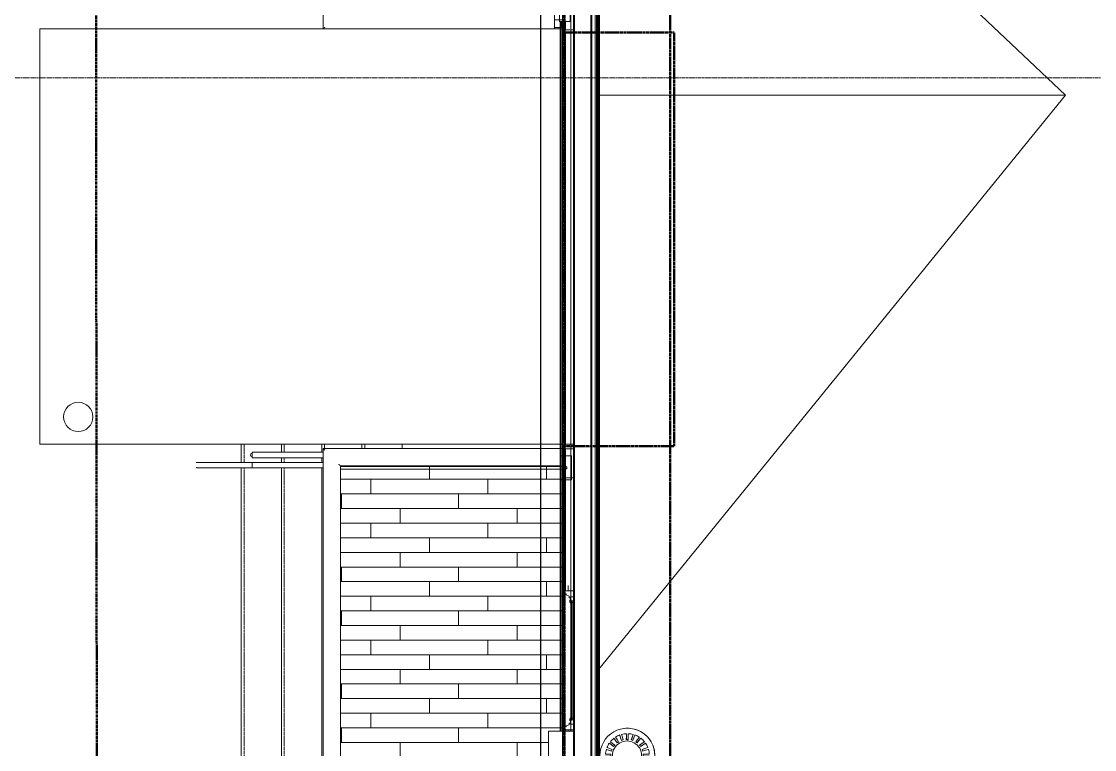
# Model space of a CAD drawing. Header units: inches. Extents: x -4218 to -1830, y 9757 to 12359.
# Drawn here: x -4009.3 to -3715.7, y 11351.4 to 11550.6 of the extents above; entities that cross this region are included whole.
import ezdxf

# ---------------------------------------------------------------- set-up
doc = ezdxf.new("R2010")
doc.units = ezdxf.units.IN
doc.header["$MEASUREMENT"] = 0
for name, pattern in [('Dash 1_16_', [0.125, 0.0625, -0.0625]), ('Double Dash 3_8_', [1, 0.375, -0.125, 0.125, -0.125, 0.125, -0.125]), ('Grid Line 1_2_', [0.875, 0.5, -0.125, 0.125, -0.125]), ('Overhead 1_16_', [0.101562, 0.0625, -0.039062])]:
    doc.linetypes.add(name, pattern=pattern)
for name, color, linetype, lineweight in [('0-1', 7, 'Continuous', 5), ('A-CLNG-1', 13, 'Continuous', 9), ('A-FLOR-1', 192, 'Continuous', 9), ('A-FLOR-HRAL', 11, 'Continuous', 9), ('A-FLOR-PATT-1', 9, 'Continuous', 9), ('A-GENM', 5, 'Continuous', 9), ('A-GLAZ-1', 151, 'Continuous', 9), ('A-GLAZ-2', 151, 'Continuous', 20), ('A-ROOF', 132, 'Continuous', 13), ('A-ROOF-1', 253, 'Dash 1_16_', 9), ('A-ROOF-5', 132, 'Continuous', 9), ('A-WALL-1', 113, 'Continuous', 9), ('C-PROP-LINE', 91, 'Double Dash 3_8_', 50), ('C-PROP-LINE-1', 91, 'Dash 1_16_', 50), ('C-TOPO', 7, 'Continuous', 9), ('C-TOPO-1', 10, 'Continuous', 9), ('C-TOPO-2', 254, 'Continuous', 9), ('C-TOPO-3', 253, 'Continuous', 9), ('E-LITE-EQPM', 33, 'Continuous', 9), ('M-EQPM', 50, 'Continuous', 9), ('S-GRID-1', 1, 'Grid Line 1_2_', 9), ('S-STRS', 31, 'Continuous', 9), ('S-STRS-1', 31, 'Overhead 1_16_', 9)]:
    doc.layers.add(name, color=color, linetype=linetype, lineweight=lineweight)

# ---------------------------------------------------------------- blocks, each defined once
blk = doc.blocks.new('CTR  - Topography_rvt-1-BACKGROUND - ROOF PLAN')
at = {"layer": 'C-TOPO'}
for p, q in [((-3926.72, 11548.59), (-4004.23, 11548.59)), ((-4004.23, 11548.59), (-4004.23, 11543.19)), ((-4004.23, 11543.19), (-4004.23, 11548.59)), ((-4004.23, 11548.59), (-3926.72, 11548.59)), ((-4004.23, 11543.19), (-4004.23, 11539.97)), ((-4004.23, 11539.97), (-4004.23, 11543.19)), ((-4004.23, 11539.97), (-4004.23, 11435.19)), ((-4004.23, 11435.19), (-4004.23, 11539.97)), ((-4004.23, 11435.19), (-4004.23, 11434.99)), ((-4004.23, 11434.99), (-4004.23, 11435.19)), ((-4004.23, 11434.99), (-3949.12, 11434.99)), ((-3949.12, 11434.99), (-4004.23, 11434.99))]:
    blk.add_line(p, q, dxfattribs=at)
at = {"layer": 'C-TOPO-1'}
for p, q in [((-3860.84, 11548.59), (-3861.05, 11548.59)), ((-3861.05, 11548.59), (-3860.84, 11548.59)), ((-3860.51, 11548.59), (-3860.55, 11548.59)), ((-3860.55, 11548.59), (-3860.51, 11548.59))]:
    blk.add_line(p, q, dxfattribs=at)
at = {"layer": 'C-TOPO-2'}
for p, q in [((-3861.63, 11548.59), (-3861.77, 11548.59)), ((-3861.77, 11548.59), (-3861.63, 11548.59)), ((-3861.25, 11548.59), (-3861.59, 11548.59)), ((-3861.59, 11548.59), (-3861.25, 11548.59)), ((-3861.05, 11548.59), (-3861.25, 11548.59)), ((-3861.25, 11548.59), (-3861.05, 11548.59))]:
    blk.add_line(p, q, dxfattribs=at)
at = {"layer": 'C-TOPO-3'}
for p, q in [((-3861.92, 11548.59), (-3863.47, 11548.59)), ((-3863.47, 11548.59), (-3861.92, 11548.59))]:
    blk.add_line(p, q, dxfattribs=at)
blk = doc.blocks.new('Basic Wall _ EXT - FIBER CEMENT - LARGE - ___-2505168-BACKGROUND - ROOF PLAN')
at = {"layer": 'A-WALL-1'}
for p, q in [((-3859, 11587.94), (-3859, 11547.59)), ((-3858.97, 11587.94), (-3858.97, 11547.59)), ((-3859, 11556.21), (-3859, 11547.59)), ((-3858.97, 11547.59), (-3858.97, 11556.21)), ((-3861.05, 11550.61), (-3861.05, 11547.59)), ((-3861.05, 11550.61), (-3861.05, 11547.59)), ((-3861.02, 11547.59), (-3861.02, 11550.61)), ((-3861.02, 11550.61), (-3861.02, 11547.59)), ((-3860.84, 11547.59), (-3861.05, 11547.59)), ((-3861.05, 11547.59), (-3861.02, 11547.59)), ((-3861.02, 11547.59), (-3860.84, 11547.59)), ((-3860.51, 11547.59), (-3860.55, 11547.59)), ((-3860.55, 11547.59), (-3860.51, 11547.59)), ((-3859.29, 11547.59), (-3860.39, 11547.59)), ((-3860.39, 11547.59), (-3859.29, 11547.59)), ((-3859, 11547.59), (-3859.1, 11547.59)), ((-3859.1, 11547.59), (-3859, 11547.59)), ((-3858.97, 11547.59), (-3859, 11547.59)), ((-3861.02, 11434.39), (-3861.05, 11434.39)), ((-3861.05, 11434.39), (-3860.84, 11434.39)), ((-3861.05, 11434.39), (-3861.05, 11431.73)), ((-3861.05, 11434.39), (-3861.05, 11431.73)), ((-3860.84, 11434.39), (-3861.02, 11434.39)), ((-3861.02, 11434.39), (-3861.02, 11431.73)), ((-3861.02, 11434.39), (-3861.02, 11431.73)), ((-3859.29, 11434.39), (-3860.39, 11434.39)), ((-3860.39, 11434.39), (-3859.29, 11434.39)), ((-3859, 11434.39), (-3859.13, 11434.39)), ((-3859.13, 11434.39), (-3859, 11434.39)), ((-3859, 11434.39), (-3858.97, 11434.39)), ((-3859, 11434.39), (-3859, 11431.72)), ((-3859, 11434.39), (-3859, 11431.72)), ((-3858.97, 11431.72), (-3858.97, 11434.39)), ((-3858.97, 11434.39), (-3858.97, 11431.72)), ((-3861.05, 11431.73), (-3861.05, 11431.64)), ((-3861.05, 11431.73), (-3861.05, 11431.64)), ((-3861.05, 11431.62), (-3861.05, 11428.85)), ((-3861.05, 11431.62), (-3861.05, 11428.85)), ((-3861.02, 11431.73), (-3861.02, 11431.64)), ((-3861.02, 11431.73), (-3861.02, 11431.64)), ((-3861.02, 11431.62), (-3861.02, 11428.85)), ((-3861.02, 11431.62), (-3861.02, 11428.85)), ((-3859, 11431.72), (-3859, 11431.62)), ((-3859, 11431.72), (-3859, 11431.62)), ((-3859, 11431.59), (-3859, 11431.29)), ((-3859, 11431.59), (-3859, 11431.29)), ((-3859, 11431.25), (-3859, 11426.18)), ((-3859, 11431.25), (-3859, 11426.18)), ((-3858.97, 11431.62), (-3858.97, 11431.72)), ((-3858.97, 11431.72), (-3858.97, 11431.62)), ((-3858.97, 11431.29), (-3858.97, 11431.6)), ((-3858.97, 11431.6), (-3858.97, 11431.29)), ((-3858.97, 11426.18), (-3858.97, 11431.26)), ((-3858.97, 11431.26), (-3858.97, 11426.18)), ((-3861.05, 11428.8), (-3861.05, 11428.74)), ((-3861.05, 11428.8), (-3861.05, 11428.74)), ((-3861.05, 11428.74), (-3861.05, 11428.67)), ((-3861.05, 11428.74), (-3861.05, 11428.67)), ((-3861.05, 11428.67), (-3861.05, 11428.58)), ((-3861.05, 11428.67), (-3861.05, 11428.58)), ((-3861.05, 11428.58), (-3861.05, 11428.48)), ((-3861.05, 11428.58), (-3861.05, 11428.48)), ((-3861.05, 11428.48), (-3861.05, 11428.38)), ((-3861.05, 11428.48), (-3861.05, 11428.38)), ((-3861.05, 11428.38), (-3861.05, 11428.29)), ((-3861.05, 11428.38), (-3861.05, 11428.29)), ((-3861.05, 11428.29), (-3861.05, 11428.21)), ((-3861.05, 11428.29), (-3861.05, 11428.21)), ((-3861.05, 11428.21), (-3861.05, 11428.15)), ((-3861.05, 11428.21), (-3861.05, 11428.15)), ((-3861.05, 11428.1), (-3861.05, 11425.34)), ((-3861.05, 11428.1), (-3861.05, 11425.34)), ((-3861.02, 11428.8), (-3861.02, 11428.74)), ((-3861.02, 11428.8), (-3861.02, 11428.74)), ((-3861.02, 11428.74), (-3861.02, 11428.68)), ((-3861.02, 11428.74), (-3861.02, 11428.68)), ((-3861.02, 11428.67), (-3861.02, 11428.58)), ((-3861.02, 11428.67), (-3861.02, 11428.58)), ((-3861.02, 11428.58), (-3861.02, 11428.48)), ((-3861.02, 11428.58), (-3861.02, 11428.48)), ((-3861.02, 11428.48), (-3861.02, 11428.38)), ((-3861.02, 11428.48), (-3861.02, 11428.38)), ((-3861.02, 11428.38), (-3861.02, 11428.29)), ((-3861.02, 11428.38), (-3861.02, 11428.29)), ((-3861.02, 11428.29), (-3861.02, 11428.21)), ((-3861.02, 11428.29), (-3861.02, 11428.21)), ((-3861.02, 11428.21), (-3861.02, 11428.15)), ((-3861.02, 11428.21), (-3861.02, 11428.15)), ((-3861.02, 11428.1), (-3861.02, 11425.34)), ((-3861.02, 11428.1), (-3861.02, 11425.34)), ((-3861.05, 11425.31), (-3861.05, 11425.23)), ((-3861.05, 11425.31), (-3861.05, 11425.23)), ((-3861.05, 11425.23), (-3861.05, 11394.8)), ((-3861.05, 11425.23), (-3861.05, 11394.8)), ((-3861.02, 11425.31), (-3861.02, 11425.23)), ((-3861.02, 11425.31), (-3861.02, 11425.23)), ((-3861.02, 11425.23), (-3861.02, 11394.8)), ((-3861.02, 11425.23), (-3861.02, 11394.8)), ((-3859, 11426.14), (-3859, 11425.36)), ((-3859, 11426.14), (-3859, 11425.76)), ((-3859, 11425.76), (-3859, 11425.36)), ((-3859, 11425.34), (-3859, 11425.24)), ((-3859, 11425.34), (-3859, 11425.24)), ((-3859, 11425.24), (-3859, 11394.8)), ((-3859, 11425.24), (-3859, 11394.8)), ((-3858.97, 11425.76), (-3858.97, 11426.15)), ((-3858.97, 11426.15), (-3858.97, 11425.36)), ((-3858.97, 11425.36), (-3858.97, 11425.76)), ((-3858.97, 11425.24), (-3858.97, 11425.34)), ((-3858.97, 11425.34), (-3858.97, 11425.24)), ((-3858.97, 11394.8), (-3858.97, 11425.24)), ((-3858.97, 11425.24), (-3858.97, 11394.8)), ((-3861.05, 11356.78), (-3861.05, 11356.4)), ((-3861.05, 11356.78), (-3861.05, 11356.4)), ((-3861.02, 11356.78), (-3861.02, 11356.4)), ((-3861.02, 11356.78), (-3861.02, 11356.4)), ((-3859, 11356.78), (-3859, 11356.4)), ((-3859, 11356.78), (-3859, 11356.4)), ((-3858.97, 11356.4), (-3858.97, 11356.78)), ((-3858.97, 11356.78), (-3858.97, 11356.4))]:
    blk.add_line(p, q, dxfattribs=at)
blk = doc.blocks.new('Basic Wall _ EXT - FIBER CEMENT - LARGE - ___-2162461-BACKGROUND - ROOF PLAN')
at = {"layer": 'A-WALL-1'}
for p, q in [((-3859, 11663.98), (-3859, 11356.4)), ((-3859, 11663.98), (-3859, 11356.4)), ((-3858.97, 11356.4), (-3858.97, 11663.98)), ((-3858.97, 11663.98), (-3858.97, 11356.4)), ((-3861.93, 11356.4), (-3861.93, 11550.62)), ((-3861.63, 11550.61), (-3861.63, 11356.4)), ((-3861.63, 11550.61), (-3861.63, 11356.4)), ((-3861.62, 11550.61), (-3861.62, 11356.4)), ((-3861.6, 11550.61), (-3861.6, 11356.4)), ((-3861.6, 11550.61), (-3861.6, 11356.4)), ((-3861.59, 11550.61), (-3861.59, 11356.4))]:
    blk.add_line(p, q, dxfattribs=at)
blk = doc.blocks.new('Basic Wall _ EXT - FIBER CEMENT - SMALL - ___-2145935-BACKGROUND - ROOF PLAN')
at = {"layer": 'A-WALL-1'}
for p, q in [((-3867.29, 12125.15), (-3867.29, 9973.63)), ((-3867.29, 12125.15), (-3867.29, 9973.63)), ((-3867.21, 9973.7), (-3867.21, 12125.07)), ((-3867.21, 12125.07), (-3867.21, 9973.7)), ((-3861.25, 12119.12), (-3861.25, 9979.66)), ((-3861.19, 12119.05), (-3861.19, 9979.73)), ((-3860.73, 12118.59), (-3860.73, 9980.19)), ((-3860.73, 12118.59), (-3860.73, 9980.19)), ((-3860.73, 12118.59), (-3860.73, 9980.19)), ((-3858.3, 12116.17), (-3858.3, 9982.61)), ((-3858.3, 12116.17), (-3858.3, 9982.61)), ((-3853.48, 12111.34), (-3853.48, 9987.44)), ((-3853.48, 12111.34), (-3853.48, 9987.44)), ((-3853.4, 12111.26), (-3853.4, 9987.51)), ((-3853.4, 12111.26), (-3853.4, 9987.51)), ((-3853.2, 9987.72), (-3853.2, 12111.06)), ((-3853.2, 12111.06), (-3853.2, 9987.72)), ((-3852.33, 9988.59), (-3852.33, 12110.19)), ((-3852.33, 12110.19), (-3852.33, 9988.59)), ((-3851.97, 12109.84), (-3851.97, 9988.94)), ((-3851.93, 12109.79), (-3851.93, 9988.99)), ((-3851.92, 12109.78), (-3851.92, 9989)), ((-3851.85, 12109.72), (-3851.85, 9989.06)), ((-3851.85, 12109.72), (-3851.85, 9989.06)), ((-3851.85, 9989.07), (-3851.85, 12109.71)), ((-3851.85, 12109.71), (-3851.85, 9989.07)), ((-3851.82, 12109.68), (-3851.82, 9989.09)), ((-3851.78, 12109.65), (-3851.78, 9989.13)), ((-3851.71, 9989.21), (-3851.71, 12109.57)), ((-3851.42, 12109.28), (-3851.42, 9989.49)), ((-3851.35, 12109.22), (-3851.35, 9989.56)), ((-3851.22, 12109.09), (-3851.22, 9989.69)), ((-3851.11, 12108.98), (-3851.11, 9989.8))]:
    blk.add_line(p, q, dxfattribs=at)
blk = doc.blocks.new('Window-Double_Hung-Andersen-400_Series-Tilt_Wash - DOUBLE HUNG - COTTAGE - 3RD FLOOR-V9-BACKGROUND - ROOF PLAN')
at = {"layer": 'A-GLAZ-1'}
for p, q in [((-16.29, 2.5), (-15.7, 2.5)), ((-16.29, 2.12), (-15.7, 2.12)), ((-15.82, 2.5), (-15.82, 2.12)), ((-15.7, 2.62), (15.7, 2.62)), ((-15.7, 2.5), (15.7, 2.5)), ((-15.7, 2.12), (15.7, 2.12)), ((-15.7, 2), (15.7, 2)), ((16.29, 2.5), (15.7, 2.5)), ((16.29, 2.12), (15.7, 2.12)), ((15.82, 2.5), (15.82, 2.12))]:
    blk.add_line(p, q, dxfattribs=at)
at = {"layer": 'A-GLAZ-2'}
for p, q in [((-19.01, 3.44), (-19.39, 3.44)), ((19.01, 4.81), (-19.01, 4.81)), ((-19.01, 4.81), (-19.01, 4.56)), ((-19.01, 4.11), (-19.01, 3)), ((-18.2, 4.81), (-18.2, 4.56)), ((-18.2, 4.11), (-18.2, 4)), ((-18.2, 4), (-17.92, 4)), ((-17.92, 4), (-17.61, 3.19)), ((-17.61, 3.19), (-17.14, 3.19)), ((-17.14, 3.19), (-17.14, 3)), ((-15.86, 2.97), (-16.57, 2.97)), ((15.86, 2.97), (16.57, 2.97)), ((17.14, 3.19), (17.14, 3)), ((17.61, 3.19), (17.14, 3.19)), ((17.92, 4), (17.61, 3.19)), ((18.2, 4), (17.92, 4)), ((18.2, 4.81), (18.2, 4.56)), ((18.2, 4.11), (18.2, 4)), ((19.01, 4.56), (19.01, 4.81)), ((19.01, 3), (19.01, 4.11)), ((19.01, 3.44), (20.51, 3.44)), ((-19.01, 2.84), (-19.01, 2.72)), ((-19.01, 2.69), (-19.01, 2.01)), ((-19.01, 2.01), (-19.01, 1.69)), ((-17.42, 2.75), (-16.57, 2.75)), ((-17.42, 2.69), (-17.42, 2.01)), ((-17.42, 2.01), (-17.42, 1.69)), ((-17.14, 2.84), (-17.14, 2.75)), ((-16.57, 2.72), (-16.57, 2.84)), ((-16.57, 2.62), (-16.57, 2.69)), ((-15.7, 2.62), (-16.57, 2.62)), ((-16.29, 2.62), (-16.29, 2.01)), ((-15.7, 2), (-16.29, 2)), ((-15.8, 2.84), (-15.74, 2.72)), ((-15.77, 1.72), (-15.7, 2)), ((-15.73, 2.69), (-15.7, 2.62)), ((15.73, 2.69), (15.7, 2.62)), ((15.7, 2.62), (16.57, 2.62)), ((15.7, 2), (16.29, 2)), ((15.78, 1.69), (15.7, 2)), ((15.8, 2.84), (15.74, 2.72)), ((16.29, 2.62), (16.29, 2.01)), ((16.57, 2.72), (16.57, 2.84)), ((17.42, 2.75), (16.57, 2.75)), ((16.57, 2.62), (16.57, 2.69)), ((17.14, 2.84), (17.14, 2.75)), ((17.42, 2.69), (17.42, 2.01)), ((17.42, 2.01), (17.42, 1.69)), ((19.01, 2.72), (19.01, 2.84)), ((19.01, 2.01), (19.01, 2.69)), ((19.01, 1.69), (19.01, 2.01))]:
    blk.add_line(p, q, dxfattribs=at)
blk = doc.blocks.new('Pathway_Cooper_McGraw-Edison _BSC-BRC_Round - Pathway_Cooper_McGraw-Edison _BSC-BRC_Round-2028611-BACKGROUND - ROOF PLAN')
at = {"layer": 'E-LITE-EQPM'}
for start, end in [(360, 180), (180, 360)]:
    blk.add_arc((0, 0), 4, start, end, dxfattribs=at)
blk = doc.blocks.new('Family1 - SCUPPER-V149-BACKGROUND - ROOF PLAN')
at = {"layer": 'A-GENM'}
for p, q in [((-5, 8.81), (5, 8.81)), ((-5, 4.97), (-5, 8.81)), ((5, 8.81), (5, 4.97)), ((-5, 4.56), (-5, 4.97)), ((-5, 3), (-5, 4.11)), ((5, 4.97), (5, 4.56)), ((5, 4.11), (5, 3)), ((-5, 2.01), (-5, 2.84)), ((-5, 1.69), (-5, 2.01)), ((5, 2.84), (5, 2.01)), ((5, 2.01), (5, 1.69))]:
    blk.add_line(p, q, dxfattribs=at)
blk = doc.blocks.new('Railing - Railing-2550578-BACKGROUND - ROOF PLAN')
at = {"layer": 'A-FLOR-HRAL'}
for p, q in [((-3926.72, 11433.75), (-3926.72, 11203.13)), ((-3867.29, 11433.75), (-3926.72, 11433.75)), ((-3867.21, 11433.75), (-3867.29, 11433.75)), ((-3861.92, 11433.75), (-3867.21, 11433.75)), ((-3861.63, 11433.75), (-3861.77, 11433.75)), ((-3861.25, 11433.75), (-3861.59, 11433.75)), ((-3861.11, 11433.75), (-3861.25, 11433.75)), ((-3861.11, 11433.75), (-3861.11, 11433.74)), ((-3861.11, 11433.74), (-3861.11, 11433.61)), ((-3861.11, 11433.61), (-3861.11, 11433.52)), ((-3861.11, 11433.52), (-3861.11, 11433.4)), ((-3861.11, 11433.4), (-3861.11, 11433.28)), ((-3861.11, 11433.28), (-3861.11, 11431.73)), ((-3861.11, 11431.73), (-3861.11, 11431.64)), ((-3861.11, 11431.62), (-3861.11, 11429.5)), ((-3922, 11207.85), (-3922, 11429.03)), ((-3922, 11429.03), (-3867.29, 11429.03)), ((-3867.29, 11429.03), (-3867.21, 11429.03)), ((-3867.21, 11429.03), (-3861.92, 11429.03)), ((-3861.77, 11429.03), (-3861.72, 11429.03)), ((-3861.72, 11429.03), (-3861.63, 11429.03)), ((-3861.59, 11429.03), (-3861.25, 11429.03)), ((-3861.25, 11429.03), (-3861.11, 11429.03)), ((-3861.11, 11429.48), (-3861.11, 11429.38)), ((-3861.11, 11429.38), (-3861.11, 11429.26)), ((-3861.11, 11429.26), (-3861.11, 11429.17)), ((-3861.11, 11429.17), (-3861.11, 11429.09)), ((-3861.11, 11429.09), (-3861.11, 11429.04)), ((-3861.11, 11429.04), (-3861.11, 11429.03))]:
    blk.add_line(p, q, dxfattribs=at)
for points, knots in [([(-3926.25, 11433.28), (-3926.29, 11433.32), (-3926.35, 11433.38), (-3926.43, 11433.46), (-3926.48, 11433.51), (-3926.51, 11433.54), (-3926.55, 11433.58), (-3926.58, 11433.61), (-3926.61, 11433.63), (-3926.63, 11433.66), (-3926.66, 11433.69), (-3926.69, 11433.72), (-3926.72, 11433.74), (-3926.72, 11433.75), (-3926.72, 11433.75)], [0, 0, 0, 0, 0.166667, 0.25, 0.333333, 0.375, 0.416667, 0.5, 0.541667, 0.583333, 0.666667, 0.75, 0.833333, 1, 1, 1, 1]), ([(-3922, 11429.03), (-3922, 11429.03), (-3922.01, 11429.04), (-3922.03, 11429.06), (-3922.06, 11429.09), (-3922.09, 11429.12), (-3922.12, 11429.14), (-3922.14, 11429.17), (-3922.18, 11429.21), (-3922.23, 11429.25), (-3922.26, 11429.29), (-3922.3, 11429.33), (-3922.37, 11429.4), (-3922.43, 11429.46), (-3922.47, 11429.5)], [0, 0, 0, 0, 0.166667, 0.25, 0.333333, 0.416667, 0.458333, 0.5, 0.583333, 0.666667, 0.708333, 0.75, 0.833333, 1, 1, 1, 1])]:
    blk.add_open_spline(points, degree=3, knots=knots, dxfattribs=at)
blk = doc.blocks.new('Walls 4 - Walls 1-2559901-BACKGROUND - ROOF PLAN')
at = {"layer": 'A-WALL-1'}
for p, q in [((-3861.72, 11431.73), (-3861.63, 11431.73)), ((-3861.72, 11430.1), (-3861.72, 11431.73)), ((-3861.72, 11431.73), (-3861.72, 11428.86)), ((-3861.72, 11425.23), (-3861.72, 11430.1)), ((-3861.59, 11431.73), (-3861.25, 11431.73)), ((-3861.25, 11431.73), (-3860.84, 11431.73)), ((-3860.39, 11431.73), (-3859.29, 11431.73)), ((-3859.13, 11431.73), (-3859, 11431.73)), ((-3858.97, 11431.73), (-3858.78, 11431.73)), ((-3858.78, 11431.62), (-3858.78, 11431.73)), ((-3858.78, 11431.73), (-3858.78, 11430.78)), ((-3858.78, 11430.1), (-3858.78, 11431.62)), ((-3858.78, 11430.78), (-3858.78, 11430.1)), ((-3858.78, 11429.32), (-3858.78, 11430.1)), ((-3858.78, 11430.1), (-3858.78, 11427.64)), ((-3922, 11428.85), (-3867.29, 11428.85)), ((-3867.29, 11428.1), (-3922, 11428.1)), ((-3867.29, 11428.85), (-3867.21, 11428.85)), ((-3867.21, 11428.1), (-3867.29, 11428.1)), ((-3867.21, 11428.85), (-3861.92, 11428.85)), ((-3861.92, 11428.1), (-3867.21, 11428.1)), ((-3861.77, 11428.85), (-3861.72, 11428.85)), ((-3861.72, 11428.1), (-3861.77, 11428.1)), ((-3861.72, 11428.85), (-3861.63, 11428.85)), ((-3861.72, 11428.81), (-3861.72, 11428.75)), ((-3861.72, 11428.75), (-3861.72, 11428.67)), ((-3861.72, 11428.67), (-3861.72, 11428.58)), ((-3861.72, 11428.58), (-3861.72, 11428.48)), ((-3861.72, 11428.48), (-3861.72, 11428.38)), ((-3861.72, 11428.38), (-3861.72, 11428.29)), ((-3861.72, 11428.29), (-3861.72, 11428.21)), ((-3861.72, 11428.21), (-3861.72, 11428.15)), ((-3861.63, 11428.1), (-3861.72, 11428.1)), ((-3861.72, 11428.1), (-3861.72, 11425.23)), ((-3861.59, 11428.85), (-3861.25, 11428.85)), ((-3861.25, 11428.1), (-3861.59, 11428.1)), ((-3861.25, 11428.85), (-3860.84, 11428.85)), ((-3860.84, 11428.1), (-3861.25, 11428.1)), ((-3858.78, 11427.64), (-3858.78, 11429.32)), ((-3858.78, 11426.85), (-3858.78, 11427.64)), ((-3858.78, 11427.64), (-3858.78, 11426.85)), ((-3858.78, 11425.34), (-3858.78, 11426.85)), ((-3858.78, 11426.85), (-3858.78, 11425.66)), ((-3861.63, 11425.23), (-3861.72, 11425.23)), ((-3861.25, 11425.23), (-3861.59, 11425.23)), ((-3860.84, 11425.23), (-3861.25, 11425.23)), ((-3859.29, 11425.23), (-3860.39, 11425.23)), ((-3859, 11425.23), (-3859.13, 11425.23)), ((-3858.78, 11425.23), (-3858.97, 11425.23)), ((-3858.78, 11425.66), (-3858.78, 11425.34)), ((-3858.78, 11425.23), (-3858.78, 11425.34)), ((-3858.78, 11425.34), (-3858.78, 11425.23))]:
    blk.add_line(p, q, dxfattribs=at)
for start_param, end_param in [(1.308997, 1.445432), (1.696161, 1.832596), (1.942485, 2.069883), (0.865565, 1.047198), (2.094395, 2.275962), (6.021386, 6.25092), (3.173858, 3.403392), (5.497787, 6.021386), (3.403392, 4.18879), (4.712389, 5.497787), (4.18879, 4.45059), (4.45059, 4.712389)]:
    blk.add_ellipse((-3860.4, 11428.48), major_axis=(0, 0.375), ratio=0.86769, start_param=start_param, end_param=end_param, dxfattribs=at)
blk = doc.blocks.new('Railing - Baluster_01-V161-BACKGROUND - ROOF PLAN')
at = {"layer": 'A-FLOR-HRAL'}
for p, q in [((-0.59, 1.18), (0.59, 1.18)), ((-0.59, 0.59), (-0.59, 1.18)), ((0.59, 1.18), (0.59, 0.59))]:
    blk.add_line(p, q, dxfattribs=at)
blk = doc.blocks.new('Railing - Railing-2700312-BACKGROUND - ROOF PLAN')
at = {"layer": 'A-FLOR-HRAL'}
for p, q in [((-3867.29, 11662.64), (-3926.72, 11662.64)), ((-3926.72, 11662.64), (-3926.72, 11548.59)), ((-3867.21, 11662.64), (-3867.29, 11662.64)), ((-3863.47, 11662.64), (-3867.21, 11662.64)), ((-3863.47, 11662.64), (-3863.47, 11662.17)), ((-3863.47, 11662.17), (-3863.47, 11658.39)), ((-3922, 11657.91), (-3867.29, 11657.91)), ((-3922, 11553.31), (-3922, 11657.91)), ((-3867.29, 11657.91), (-3867.21, 11657.91)), ((-3867.21, 11657.91), (-3863.47, 11657.91)), ((-3863.47, 11658.39), (-3863.47, 11657.91)), ((-3867.29, 11553.31), (-3922, 11553.31)), ((-3867.21, 11553.31), (-3867.29, 11553.31)), ((-3863.47, 11553.31), (-3867.21, 11553.31)), ((-3863.47, 11553.31), (-3863.47, 11552.84)), ((-3863.47, 11552.84), (-3863.47, 11549.06)), ((-3926.72, 11548.59), (-3867.29, 11548.59)), ((-3867.29, 11548.59), (-3867.21, 11548.59)), ((-3867.21, 11548.59), (-3863.47, 11548.59)), ((-3863.47, 11549.06), (-3863.47, 11548.59))]:
    blk.add_line(p, q, dxfattribs=at)
for points, knots in [([(-3926.72, 11662.64), (-3926.72, 11662.64), (-3926.72, 11662.63), (-3926.69, 11662.6), (-3926.66, 11662.58), (-3926.63, 11662.55), (-3926.61, 11662.52), (-3926.58, 11662.49), (-3926.54, 11662.45), (-3926.5, 11662.41), (-3926.46, 11662.38), (-3926.42, 11662.34), (-3926.35, 11662.27), (-3926.29, 11662.21), (-3926.25, 11662.17)], [0, 0, 0, 0, 0.166667, 0.25, 0.333333, 0.416667, 0.458333, 0.5, 0.583333, 0.666667, 0.708333, 0.75, 0.833333, 1, 1, 1, 1]), ([(-3922.47, 11658.39), (-3922.43, 11658.35), (-3922.37, 11658.28), (-3922.29, 11658.21), (-3922.24, 11658.16), (-3922.21, 11658.12), (-3922.18, 11658.09), (-3922.14, 11658.06), (-3922.12, 11658.03), (-3922.09, 11658.01), (-3922.06, 11657.98), (-3922.03, 11657.95), (-3922.01, 11657.92), (-3922, 11657.91), (-3922, 11657.91)], [0, 0, 0, 0, 0.166667, 0.25, 0.333333, 0.375, 0.416667, 0.5, 0.541667, 0.583333, 0.666667, 0.75, 0.833333, 1, 1, 1, 1]), ([(-3922.47, 11552.84), (-3922.43, 11552.88), (-3922.37, 11552.94), (-3922.29, 11553.02), (-3922.24, 11553.07), (-3922.21, 11553.1), (-3922.18, 11553.14), (-3922.14, 11553.17), (-3922.12, 11553.2), (-3922.09, 11553.22), (-3922.06, 11553.25), (-3922.03, 11553.28), (-3922.01, 11553.31), (-3922, 11553.31), (-3922, 11553.31)], [0, 0, 0, 0, 0.166667, 0.25, 0.333333, 0.375, 0.416667, 0.5, 0.541667, 0.583333, 0.666667, 0.75, 0.833333, 1, 1, 1, 1]), ([(-3926.72, 11548.59), (-3926.72, 11548.59), (-3926.72, 11548.6), (-3926.69, 11548.62), (-3926.66, 11548.65), (-3926.63, 11548.68), (-3926.61, 11548.71), (-3926.58, 11548.73), (-3926.54, 11548.77), (-3926.5, 11548.82), (-3926.46, 11548.85), (-3926.42, 11548.89), (-3926.35, 11548.96), (-3926.29, 11549.02), (-3926.25, 11549.06)], [0, 0, 0, 0, 0.166667, 0.25, 0.333333, 0.416667, 0.458333, 0.5, 0.583333, 0.666667, 0.708333, 0.75, 0.833333, 1, 1, 1, 1])]:
    blk.add_open_spline(points, degree=3, knots=knots, dxfattribs=at)
at = {"rotation": 270.0000000000003}
blk.add_blockref('Railing - Baluster_01-V161-BACKGROUND - ROOF PLAN', (-3864.06, 11660.28), dxfattribs=at)
blk = doc.blocks.new('Walls 68 - Walls 1-2575280-BACKGROUND - ROOF PLAN')
at = {"layer": 'A-WALL-1'}
for p, q in [((-3862.1, 11557.11), (-3861.25, 11557.11)), ((-3862.1, 11557.11), (-3862.1, 11557)), ((-3862.1, 11550.61), (-3862.1, 11557.11)), ((-3862.1, 11557), (-3862.1, 11555.49)), ((-3861.25, 11557.11), (-3860.84, 11557.11)), ((-3860.63, 11557.11), (-3860.59, 11557.11)), ((-3860.55, 11557.11), (-3860.51, 11557.11)), ((-3860.49, 11557.11), (-3860.45, 11557.11)), ((-3860.39, 11557.11), (-3859.29, 11557.11)), ((-3859.17, 11557.11), (-3859.17, 11557)), ((-3859.17, 11553.86), (-3859.17, 11557.11)), ((-3859.17, 11557), (-3859.17, 11556.16)), ((-3859.17, 11556.16), (-3859.17, 11553.86)), ((-3922, 11554.24), (-3867.29, 11554.24)), ((-3867.29, 11553.49), (-3922, 11553.49)), ((-3867.29, 11554.24), (-3867.21, 11554.24)), ((-3867.21, 11553.49), (-3867.29, 11553.49)), ((-3867.21, 11554.24), (-3862.1, 11554.24)), ((-3862.1, 11553.49), (-3867.21, 11553.49)), ((-3862.1, 11555.49), (-3862.1, 11554.24)), ((-3862.1, 11554.24), (-3861.25, 11554.24)), ((-3862.1, 11554.19), (-3862.1, 11554.13)), ((-3862.1, 11554.13), (-3862.1, 11554.05)), ((-3862.1, 11554.05), (-3862.1, 11553.96)), ((-3862.1, 11553.96), (-3862.1, 11553.86)), ((-3862.1, 11553.86), (-3862.1, 11553.76)), ((-3862.1, 11553.76), (-3862.1, 11553.67)), ((-3862.1, 11553.67), (-3862.1, 11553.59)), ((-3862.1, 11553.59), (-3862.1, 11553.53)), ((-3861.25, 11553.49), (-3862.1, 11553.49)), ((-3862.1, 11553.48), (-3862.1, 11552.24)), ((-3861.25, 11554.24), (-3860.84, 11554.24)), ((-3860.84, 11553.49), (-3861.25, 11553.49)), ((-3859.17, 11553.86), (-3859.17, 11552.24)), ((-3859.17, 11550.61), (-3859.17, 11553.86)), ((-3862.1, 11552.24), (-3862.1, 11551.05)), ((-3862.1, 11551.05), (-3862.1, 11550.61)), ((-3861.25, 11550.61), (-3862.1, 11550.61)), ((-3860.84, 11550.61), (-3861.25, 11550.61)), ((-3860.59, 11550.61), (-3860.63, 11550.61)), ((-3860.51, 11550.61), (-3860.55, 11550.61)), ((-3859.29, 11550.61), (-3860.39, 11550.61)), ((-3859.17, 11552.24), (-3859.17, 11550.72)), ((-3859.17, 11550.72), (-3859.17, 11550.61))]:
    blk.add_line(p, q, dxfattribs=at)
for start_param, end_param in [(1.308997, 2.617994), (1.047198, 1.308997), (0.523599, 1.047198), (2.617994, 2.879793), (0.261799, 0.442878), (5.235988, 5.451259), (3.973594, 4.18879), (4.45059, 4.974188)]:
    blk.add_ellipse((-3860.79, 11553.86), major_axis=(0, 0.375), ratio=0.86769, start_param=start_param, end_param=end_param, dxfattribs=at)
blk = doc.blocks.new('Railing - 1_-2838582-BACKGROUND - ROOF PLAN')
at = {"layer": 'A-FLOR-HRAL'}
for p, q in [((2, 11), (2, 0)), ((3.5, 0), (3.5, 11))]:
    blk.add_line(p, q, dxfattribs=at)
at = {"layer": 'A-FLOR-HRAL', "flags": 128}
for points in [[(2, 15), (2, 15.03), (2, 15.06), (2.01, 15.09), (2.01, 15.12), (2.01, 15.15), (2.02, 15.18), (2.03, 15.21), (2.04, 15.24), (2.05, 15.26), (2.06, 15.29), (2.07, 15.32), (2.08, 15.35)], [(2, 15), (2, 15), (2, 14.99), (2, 14.97), (2, 14.95), (2, 14.92), (2, 14.89), (2, 14.84), (2, 14.8), (2, 14.74), (2, 14.68), (2, 14.62), (2, 14.55), (2, 14.47), (2, 14.39), (2, 14.3), (2, 14.21), (2, 14.11), (2, 14.01), (2, 13.9), (2, 13.79), (2, 13.67), (2, 13.55), (2, 13.42), (2, 13.29), (2, 13.16), (2, 13.02), (2, 12.89), (2, 12.74), (2, 12.6), (2, 12.45), (2, 12.3), (2, 12.15), (2, 11.99), (2, 11.84), (2, 11.68), (2, 11.52), (2, 11.36), (2, 11.2), (2, 11.04), (2, 11)], [(2, 14.53), (2, 14.6), (2, 14.67), (2, 14.73), (2, 14.78), (2, 14.83), (2, 14.87), (2, 14.91), (2, 14.94), (2, 14.97), (2, 14.98), (2, 14.99), (2, 15), (2, 15)], [(3.41, 15.35), (3.43, 15.33), (3.44, 15.3), (3.45, 15.27), (3.46, 15.24), (3.47, 15.22), (3.48, 15.19), (3.48, 15.16), (3.49, 15.13), (3.49, 15.1), (3.5, 15.07), (3.5, 15.04), (3.5, 15.01), (3.5, 15)], [(3.5, 11), (3.5, 11.16), (3.5, 11.32), (3.5, 11.48), (3.5, 11.64), (3.5, 11.79), (3.5, 11.95), (3.5, 12.11), (3.5, 12.26), (3.5, 12.41), (3.5, 12.56), (3.5, 12.7), (3.5, 12.85), (3.5, 12.99), (3.5, 13.12), (3.5, 13.26), (3.5, 13.39), (3.5, 13.52), (3.5, 13.64), (3.5, 13.76), (3.5, 13.87), (3.5, 13.98), (3.5, 14.08), (3.5, 14.18), (3.5, 14.28), (3.5, 14.37), (3.5, 14.45), (3.5, 14.53), (3.5, 14.6), (3.5, 14.67), (3.5, 14.73), (3.5, 14.78), (3.5, 14.83), (3.5, 14.87), (3.5, 14.91), (3.5, 14.94), (3.5, 14.97), (3.5, 14.98), (3.5, 14.99), (3.5, 15), (3.5, 15)], [(3.5, 15), (3.5, 15), (3.5, 14.99), (3.5, 14.97), (3.5, 14.95), (3.5, 14.92), (3.5, 14.89), (3.5, 14.84), (3.5, 14.8), (3.5, 14.74), (3.5, 14.68), (3.5, 14.62), (3.5, 14.55), (3.5, 14.47), (3.5, 14.39), (3.5, 14.3), (3.5, 14.21), (3.5, 14.11), (3.5, 14.01), (3.5, 13.9), (3.5, 13.79), (3.5, 13.67), (3.5, 13.55), (3.5, 13.42), (3.5, 13.29), (3.5, 13.16), (3.5, 13.02), (3.5, 12.89), (3.5, 12.74), (3.5, 12.6), (3.5, 12.45), (3.5, 12.3), (3.5, 12.15), (3.5, 11.99), (3.5, 11.84), (3.5, 11.68), (3.5, 11.52), (3.5, 11.36), (3.5, 11.2), (3.5, 11.04)], [(2, 11), (2, 11.16), (2, 11.32), (2, 11.48), (2, 11.64), (2, 11.79), (2, 11.95), (2, 12.11), (2, 12.26), (2, 12.41), (2, 12.56), (2, 12.7), (2, 12.85), (2, 12.94)]]:
    blk.add_lwpolyline(points, dxfattribs=at)
at = {"layer": 'A-FLOR-HRAL'}
blk.add_arc((0, 0), 0.5, 360, 180, dxfattribs=at)
blk = doc.blocks.new('Railing - Railing-2757319-BACKGROUND - ROOF PLAN')
at = {"layer": 'A-FLOR-HRAL'}
for p, q in [((-3946.12, 11432.74), (-3926.72, 11432.74)), ((-3946.12, 11431.24), (-3946.12, 11432.74)), ((-3946.12, 11431.24), (-3926.72, 11431.24)), ((-3946.12, 11429.99), (-3926.72, 11429.99)), ((-3946.12, 11428.49), (-3946.12, 11429.99)), ((-3946.12, 11428.49), (-3926.72, 11428.49))]:
    blk.add_line(p, q, dxfattribs=at)
at = {"extrusion": (0, 0, -1), "zscale": -1, "rotation": 270}
blk.add_blockref('Railing - 1_-2838582-BACKGROUND - ROOF PLAN', (3946.12, 11431.99), dxfattribs=at)
blk = doc.blocks.new('22142613 - Roof Drains - Type A - 15_ Strainer - 8_ Drain-V177-BACKGROUND - ROOF PLAN')
at = {"layer": 'M-EQPM'}
for p, q in [((-3843.49, 11357.25), (-3843.51, 11357.25)), ((-3847.18, 11354.49), (-3846.29, 11353.25)), ((-3845.57, 11355.38), (-3845.09, 11353.91)), ((-3843.76, 11355.74), (-3843.76, 11354.17)), ((-3843.27, 11353.75), (-3843.49, 11353.75)), ((-3841.93, 11355.53), (-3842.42, 11354.01)), ((-3840.24, 11354.78), (-3841.18, 11353.48)), ((-3838.86, 11353.54), (-3840.19, 11352.57)), ((-3849.26, 11351.46), (-3847.84, 11351)), ((-3848.45, 11353.14), (-3847.24, 11352.25)), ((-3837.92, 11351.93), (-3839.5, 11351.42)), ((-3847.89, 11348.69), (-3849.31, 11348.23)), ((-3839.42, 11348.26), (-3837.85, 11347.75)), ((-3847.33, 11347.38), (-3848.55, 11346.5)), ((-3846.39, 11346.32), (-3847.28, 11345.08)), ((-3845.15, 11345.6), (-3845.63, 11344.13)), ((-3843.76, 11345.32), (-3843.76, 11343.75)), ((-3843.49, 11345.75), (-3843.27, 11345.75)), ((-3842.36, 11345.5), (-3841.86, 11343.98)), ((-3841.09, 11346.1), (-3840.13, 11344.78)), ((-3840.08, 11347.06), (-3838.75, 11346.09)), ((-3843.51, 11342.25), (-3843.49, 11342.25))]:
    blk.add_line(p, q, dxfattribs=at)
at = {"layer": 'M-EQPM', "flags": 128}
for points in [[(-3848.15, 11353.54), (-3847.56, 11353.08), (-3846.96, 11352.61)], [(-3846.34, 11353.21), (-3846.76, 11353.85), (-3847.18, 11354.49)], [(-3846.78, 11354.78), (-3846.35, 11354.14), (-3845.93, 11353.5)], [(-3845.16, 11353.88), (-3845.37, 11354.63), (-3845.57, 11355.38)], [(-3845.09, 11355.53), (-3844.89, 11354.78), (-3844.69, 11354.03)], [(-3843.84, 11354.16), (-3843.8, 11354.95), (-3843.76, 11355.74)], [(-3843.26, 11355.74), (-3843.3, 11354.95), (-3843.34, 11354.16)], [(-3842.5, 11354.03), (-3842.21, 11354.78), (-3841.93, 11355.53)], [(-3841.45, 11355.38), (-3841.74, 11354.63), (-3842.02, 11353.88)], [(-3841.25, 11353.5), (-3840.75, 11354.14), (-3840.24, 11354.78)], [(-3839.83, 11354.49), (-3840.34, 11353.85), (-3840.84, 11353.21)], [(-3840.22, 11352.61), (-3839.54, 11353.08), (-3838.86, 11353.54)], [(-3847.84, 11350.97), (-3848.55, 11351.22), (-3849.26, 11351.46)], [(-3849.09, 11351.93), (-3848.39, 11351.69), (-3847.68, 11351.45)], [(-3847.27, 11352.21), (-3847.86, 11352.68), (-3848.45, 11353.14)], [(-3838.56, 11353.14), (-3839.24, 11352.68), (-3839.92, 11352.21)], [(-3839.51, 11351.45), (-3838.71, 11351.69), (-3837.92, 11351.93)], [(-3837.76, 11351.46), (-3838.55, 11351.22), (-3839.34, 11350.97)], [(-3848.02, 11349.6), (-3848.76, 11349.6), (-3849.51, 11349.6)], [(-3849.5, 11350.1), (-3848.75, 11350.1), (-3848, 11350.1)], [(-3849.31, 11348.23), (-3848.61, 11348.47), (-3847.9, 11348.72)], [(-3847.75, 11348.24), (-3848.46, 11348), (-3849.17, 11347.75)], [(-3837.85, 11347.75), (-3838.64, 11348), (-3839.43, 11348.24)], [(-3839.29, 11348.72), (-3838.5, 11348.47), (-3837.7, 11348.23)], [(-3839.18, 11350.1), (-3838.35, 11350.1), (-3837.52, 11350.1)], [(-3837.51, 11349.6), (-3838.34, 11349.6), (-3839.17, 11349.6)], [(-3848.55, 11346.5), (-3847.96, 11346.96), (-3847.36, 11347.43)], [(-3847.08, 11347.01), (-3847.67, 11346.55), (-3848.26, 11346.09)], [(-3847.28, 11345.08), (-3846.86, 11345.72), (-3846.44, 11346.36)], [(-3846.04, 11346.06), (-3846.46, 11345.42), (-3846.88, 11344.78)], [(-3845.63, 11344.13), (-3845.43, 11344.88), (-3845.23, 11345.63)], [(-3844.75, 11345.47), (-3844.95, 11344.73), (-3845.16, 11343.98)], [(-3843.76, 11343.75), (-3843.8, 11344.54), (-3843.84, 11345.33)], [(-3843.34, 11345.33), (-3843.3, 11344.54), (-3843.26, 11343.75)], [(-3841.86, 11343.98), (-3842.15, 11344.73), (-3842.43, 11345.47)], [(-3841.96, 11345.63), (-3841.67, 11344.88), (-3841.39, 11344.13)], [(-3840.13, 11344.78), (-3840.64, 11345.42), (-3841.15, 11346.06)], [(-3840.74, 11346.36), (-3840.24, 11345.72), (-3839.73, 11345.08)], [(-3838.75, 11346.09), (-3839.43, 11346.55), (-3840.11, 11347.01)], [(-3839.83, 11347.43), (-3839.14, 11346.96), (-3838.46, 11346.5)]]:
    blk.add_lwpolyline(points, dxfattribs=at)
at = {"layer": 'M-EQPM'}
for centre, major_axis, start_param, end_param in [((-3843.51, 11349.75), (0, 7.5), 4.712389, 7.853982), ((-3843.49, 11349.75), (0, 7.5), 6.165105, 6.404016), ((-3843.49, 11349.75), (0, 7.5), 4.712389, 6.162355), ((-3843.51, 11349.75), (0, 6), 0.659298, 0.886064), ((-3843.62, 11349.75), (0, 4), 4.712389, 7.853982), ((-3843.51, 11349.75), (0, 6), 0.350212, 0.575936), ((-3843.59, 11349.75), (0, 4.43), 0.557275, 0.670323), ((-3843.59, 11349.75), (0, 4.43), 0.250007, 0.363046), ((-3843.51, 11349.75), (0, 6), 0.041679, 0.266854), ((-3843.59, 11349.75), (0, 4.43), 6.226668, 6.339703), ((-3843.51, 11349.75), (0, 6), 6.016332, 6.241507), ((-3843.59, 11349.75), (0, 4.43), 5.92014, 6.033179), ((-3843.51, 11349.75), (0, 6), 5.70725, 5.932973), ((-3843.59, 11349.75), (0, 4.43), 5.612862, 5.72591), ((-3843.51, 11349.75), (0, 6), 5.397121, 5.623888), ((-3843.51, 11349.75), (0, 6), 1.281005, 1.510903), ((-3843.51, 11349.75), (0, 6), 0.969431, 1.197636), ((-3843.59, 11349.75), (0, 4.43), 1.176609, 1.289676), ((-3843.59, 11349.75), (0, 4.43), 0.865964, 0.979022), ((-3843.59, 11349.75), (0, 4.43), 5.304163, 5.417221), ((-3843.59, 11349.75), (0, 4.43), 4.993509, 5.106576), ((-3843.51, 11349.75), (0, 6), 5.08555, 5.313754), ((-3843.51, 11349.75), (0, 6), 4.772282, 5.00218), ((-3843.51, 11349.75), (0, 7.5), 1.570796, 4.712389), ((-3843.51, 11349.75), (0, 6), 1.594274, 1.825954), ((-3843.51, 11349.75), (0, 6), 1.909324, 2.142701), ((-3843.59, 11349.75), (0, 4.43), 1.489558, 1.570796), ((-3843.59, 11349.75), (0, 4.43), 1.570796, 1.602628), ((-3843.59, 11349.75), (0, 4.43), 1.804928, 1.917995), ((-3843.62, 11349.75), (0, 4), 1.570796, 4.712389), ((-3843.49, 11349.75), (0, 7.5), 3.262423, 4.712389), ((-3843.59, 11349.75), (0, 4.43), 4.365191, 4.478257), ((-3843.59, 11349.75), (0, 4.43), 4.712389, 4.793628), ((-3843.59, 11349.75), (0, 4.43), 4.680558, 4.712389), ((-3843.51, 11349.75), (0, 6), 4.140484, 4.373861), ((-3843.51, 11349.75), (0, 6), 4.457231, 4.688911), ((-3843.51, 11349.75), (0, 6), 2.226068, 2.460891), ((-3843.59, 11349.75), (0, 4.43), 2.122601, 2.235659), ((-3843.51, 11349.75), (0, 6), 2.544253, 2.780128), ((-3843.59, 11349.75), (0, 4.43), 2.442231, 2.555278), ((-3843.59, 11349.75), (0, 4.43), 2.763281, 2.87632), ((-3843.59, 11349.75), (0, 4.43), 3.085075, 3.19811), ((-3843.59, 11349.75), (0, 4.43), 3.406866, 3.519904), ((-3843.51, 11349.75), (0, 6), 3.503058, 3.738932), ((-3843.59, 11349.75), (0, 4.43), 3.727907, 3.840954), ((-3843.59, 11349.75), (0, 4.43), 4.047526, 4.160584), ((-3843.51, 11349.75), (0, 6), 3.822294, 4.057117), ((-3843.51, 11349.75), (0, 6), 2.863487, 3.099914), ((-3843.49, 11349.75), (0, 7.5), 3.020762, 3.259673), ((-3843.51, 11349.75), (0, 6), 3.183271, 3.419699)]:
    blk.add_ellipse(centre, major_axis=major_axis, ratio=0.999788, start_param=start_param, end_param=end_param, dxfattribs=at)
blk = doc.blocks.new('Window-Double_Hung-Andersen-400_Series-Tilt_Wash - DOUBLE HUNG - REVERSE COTTAGE - 2ND FLOOR-V182-BACKGROUND - ROOF PLAN')
at = {"layer": 'A-GLAZ-1'}
for p, q in [((-16.29, 2.5), (-15.7, 2.5)), ((-16.29, 2.12), (-15.7, 2.12)), ((-15.82, 2.5), (-15.82, 2.12)), ((-15.7, 2.62), (9.57, 2.62)), ((-15.7, 2.5), (9.57, 2.5)), ((-15.7, 2.12), (9.57, 2.12)), ((-15.7, 2), (9.57, 2))]:
    blk.add_line(p, q, dxfattribs=at)
at = {"layer": 'A-GLAZ-2'}
for p, q in [((9.57, 4.81), (-18.83, 4.81)), ((-18.2, 4.81), (-18.2, 4.76)), ((-18.2, 4.76), (-18.2, 4.56)), ((-18.2, 4.11), (-18.2, 4)), ((-18.17, 4), (-17.92, 4)), ((-17.92, 4), (-17.61, 3.19)), ((-17.61, 3.19), (-17.14, 3.19)), ((-17.14, 3.19), (-17.14, 3)), ((-15.86, 2.97), (-16.57, 2.97)), ((19.57, 3.44), (19.95, 3.44)), ((-17.42, 2.75), (-16.57, 2.75)), ((-17.42, 2.69), (-17.42, 2.06)), ((-17.42, 2.01), (-17.42, 1.69)), ((-17.14, 2.84), (-17.14, 2.75)), ((-16.57, 2.72), (-16.57, 2.84)), ((-16.57, 2.62), (-16.57, 2.69)), ((-15.7, 2.62), (-16.57, 2.62)), ((-16.29, 2.62), (-16.29, 2.05)), ((-15.7, 2), (-16.29, 2)), ((-15.8, 2.84), (-15.74, 2.72)), ((-15.78, 1.69), (-15.7, 2)), ((-15.73, 2.69), (-15.7, 2.62))]:
    blk.add_line(p, q, dxfattribs=at)
blk = doc.blocks.new('Family - ___-1878357-BACKGROUND - ROOF PLAN')
at = {"layer": 'C-PROP-LINE'}
blk.add_line((-3989.42, 12089.69), (-3987.26, 10009.09), dxfattribs=at)
blk = doc.blocks.new('Family - ___-2835860-BACKGROUND - ROOF PLAN')
at = {"layer": 'C-PROP-LINE-1'}
for p, q in [((-3860.72, 11547.59), (-3860.72, 12118.59)), ((-3830.72, 11547.59), (-3860.72, 11547.59)), ((-3830.72, 11434.39), (-3830.72, 11547.59)), ((-3860.72, 11434.39), (-3830.72, 11434.39)), ((-3860.72, 9980.19), (-3860.72, 11434.39))]:
    blk.add_line(p, q, dxfattribs=at)
blk = doc.blocks.new('Family - ___-2835903-BACKGROUND - ROOF PLAN')
at = {"layer": 'C-PROP-LINE-1'}
blk.add_line((-3831.82, 10009.09), (-3831.82, 12089.69), dxfattribs=at)
blk = doc.blocks.new('Family - ___-2835932-BACKGROUND - ROOF PLAN')
at = {"layer": 'C-PROP-LINE-1'}
blk.add_line((-3860.72, 9980.19), (-3860.72, 12118.59), dxfattribs=at)

msp = doc.modelspace()

# ---------------------------------------------------------------- hatches: boundary and pattern name
at = {"layer": 'A-FLOR-PATT-1'}
h = msp.add_hatch(dxfattribs=at)
h.set_pattern_fill('FP_37', color=256, style=0, pattern_type=2)
h.set_pattern_definition([(0, (-2819.362, 10887.079), (0, 4), []), (90, (-2819.362, 10887.079), (-8, 8), [4, -28]), (90, (-2803.362, 10891.079), (-8, 8), [4, -28])])
h.paths.add_polyline_path([(-3861.88, 11548.95), (-3861.47, 11548.95), (-3861.47, 11662.28), (-3863.47, 11662.28), (-3863.47, 11660.87), (-3862.88, 11660.87), (-3862.88, 11659.69), (-3863.47, 11659.69), (-3863.47, 11657.91), (-3922, 11657.87), (-3922, 11553.31), (-3863.47, 11553.3), (-3863.47, 11548.95), (-3861.88, 11548.95)], flags=0)
h = msp.add_hatch(dxfattribs=at)
h.set_pattern_fill('FP_12', color=256, style=0, pattern_type=2)
h.set_pattern_definition([(180, (19334.317, 12037.341), (-5e-16, -4), []), (270, (19334.317, 12037.341), (8, -8), [4, -28]), (270, (19318.317, 12033.341), (8, -8), [4, -28])])
h.paths.add_polyline_path([(-3922, 11207.85), (-3861.3, 11207.85), (-3861.3, 11346.4), (-3865.1, 11346.4), (-3865.1, 11356.4), (-3861.3, 11356.4), (-3861.3, 11429.03), (-3922, 11429.03), (-3922, 11207.94)], flags=0)

# ---------------------------------------------------------------- linework, layer by layer
at = {"layer": 'A-CLNG-1'}
for p, q in [((-3860.47, 11550.61), (-3860.47, 11548.34)), ((-3860.39, 11548.34), (-3859.29, 11548.34)), ((-3859.1, 11548.34), (-3859, 11548.34)), ((-3858.97, 11548.34), (-3857.97, 11548.34)), ((-3860.47, 11433.64), (-3860.47, 11428.85)), ((-3859.29, 11433.64), (-3860.39, 11433.64)), ((-3859, 11433.64), (-3859.13, 11433.64)), ((-3857.97, 11433.64), (-3858.97, 11433.64)), ((-3860.47, 11428.79), (-3860.47, 11428.12)), ((-3860.47, 11428.1), (-3860.47, 11394.8))]:
    msp.add_line(p, q, dxfattribs=at)
at = {"layer": 'A-FLOR-1'}
for p, q in [((-3861.47, 11548.95), (-3861.47, 11550.61)), ((-3863.47, 11548.95), (-3861.92, 11548.95)), ((-3861.77, 11548.95), (-3861.63, 11548.95)), ((-3861.59, 11548.95), (-3861.47, 11548.95)), ((-3861.92, 11434.99), (-3905.12, 11434.99)), ((-3905.12, 11434.99), (-3905.12, 11433.75)), ((-3861.63, 11434.99), (-3861.77, 11434.99)), ((-3860.84, 11434.99), (-3861.59, 11434.99)), ((-3859.29, 11434.99), (-3860.39, 11434.99)), ((-3859, 11434.99), (-3859.13, 11434.99)), ((-3857.97, 11434.99), (-3858.97, 11434.99)), ((-3861.3, 11428.85), (-3861.3, 11429.03)), ((-3861.3, 11428.74), (-3861.3, 11428.8)), ((-3861.3, 11428.67), (-3861.3, 11428.74)), ((-3861.3, 11428.6), (-3861.3, 11428.67)), ((-3861.3, 11428.48), (-3861.3, 11428.57)), ((-3861.3, 11428.38), (-3861.3, 11428.48)), ((-3861.3, 11428.29), (-3861.3, 11428.38)), ((-3861.3, 11428.21), (-3861.3, 11428.29)), ((-3861.3, 11428.15), (-3861.3, 11428.21)), ((-3861.3, 11425.34), (-3861.3, 11428.1)), ((-3861.3, 11356.4), (-3861.3, 11425.32))]:
    msp.add_line(p, q, dxfattribs=at)
at = {"layer": 'A-ROOF'}
for p, q in [((-3851.59, 11530.48), (-3851.51, 11530.48)), ((-3851.35, 11530.48), (-3723.71, 11530.48))]:
    msp.add_line(p, q, dxfattribs=at)
at = {"layer": 'A-ROOF-1'}
msp.add_line((-3857.97, 10350.34), (-3857.97, 11748.44), dxfattribs=at)
at = {"layer": 'A-ROOF-5'}
for p, q in [((-3723.71, 11530.48), (-3851.35, 11651.5)), ((-3851.35, 11373.37), (-3723.71, 11530.48)), ((-3851.59, 11373.07), (-3851.51, 11373.16))]:
    msp.add_line(p, q, dxfattribs=at)
at = {"layer": 'A-WALL-1'}
for p, q in [((-3851.85, 12109.72), (-3851.85, 9989.06)), ((-3857.97, 11778.99), (-3857.97, 10350.34)), ((-3860.72, 11663.98), (-3860.72, 9980.19)), ((-3860.55, 11547.59), (-3860.51, 11547.59)), ((-3860.47, 11547.59), (-3860.47, 11434.39)), ((-3859.29, 11547.59), (-3860.39, 11547.59)), ((-3859, 11547.59), (-3859.1, 11547.59)), ((-3857.97, 11547.59), (-3858.97, 11547.59)), ((-3860.39, 11434.39), (-3859.29, 11434.39)), ((-3859.13, 11434.39), (-3859, 11434.39)), ((-3858.97, 11434.39), (-3857.97, 11434.39)), ((-3860.39, 11425.76), (-3859.29, 11425.76)), ((-3859.13, 11425.76), (-3859, 11425.76)), ((-3858.97, 11425.76), (-3857.97, 11425.76)), ((-3859.29, 11394.8), (-3860.39, 11394.8)), ((-3859, 11394.8), (-3859.13, 11394.8)), ((-3857.97, 11394.8), (-3858.97, 11394.8)), ((-3860.47, 11356.4), (-3860.47, 11356.78)), ((-3860.39, 11356.78), (-3859.29, 11356.78)), ((-3859.29, 11356.4), (-3860.39, 11356.4)), ((-3859.72, 11356.78), (-3859.72, 11356.4)), ((-3859.13, 11356.78), (-3859, 11356.78)), ((-3857.97, 11356.4), (-3859.13, 11356.4)), ((-3858.97, 11356.78), (-3857.97, 11356.78))]:
    msp.add_line(p, q, dxfattribs=at)
at = {"layer": 'S-GRID-1'}
msp.add_line((-1830.2, 11535.19), (-4168.71, 11535.19), dxfattribs=at)
at = {"layer": 'S-STRS'}
for p, q in [((-3949.12, 11434.99), (-3949.12, 11429.98)), ((-3949.12, 11434.99), (-3938.12, 11434.99)), ((-3938.12, 11434.99), (-3927.12, 11434.99)), ((-3938.12, 11434.99), (-3938.12, 11432.74)), ((-3927.12, 11434.99), (-3916.12, 11434.99)), ((-3927.12, 11434.99), (-3927.12, 11432.74)), ((-3916.12, 11434.99), (-3905.12, 11434.99)), ((-3916.12, 11434.99), (-3916.12, 11433.75)), ((-3905.12, 11434.99), (-3905.12, 11433.75)), ((-3938.12, 11431.24), (-3938.12, 11429.99)), ((-3927.12, 11431.24), (-3927.12, 11429.99)), ((-3949.12, 11428.49), (-3949.12, 11317.49)), ((-3938.12, 11428.49), (-3938.12, 11317.49)), ((-3927.12, 11428.49), (-3927.12, 11317.49))]:
    msp.add_line(p, q, dxfattribs=at)
at = {"layer": 'S-STRS-1'}
for p, q in [((-3948.37, 11434.99), (-3948.37, 11429.99)), ((-3937.37, 11434.99), (-3937.37, 11432.74)), ((-3926.37, 11434.99), (-3926.37, 11433.75)), ((-3915.37, 11434.99), (-3915.37, 11433.75)), ((-3937.37, 11431.24), (-3937.37, 11429.99)), ((-3948.37, 11428.49), (-3948.37, 11317.49)), ((-3937.37, 11428.49), (-3937.37, 11317.49))]:
    msp.add_line(p, q, dxfattribs=at)

# ---------------------------------------------------------------- block references
at = {"layer": '0-1'}
msp.add_blockref('CTR  - Topography_rvt-1-BACKGROUND - ROOF PLAN', (0, 0), dxfattribs=at)
at = {"layer": 'A-FLOR-HRAL'}
for name in ['Railing - Railing-2700312-BACKGROUND - ROOF PLAN', 'Railing - Railing-2757319-BACKGROUND - ROOF PLAN', 'Railing - Railing-2550578-BACKGROUND - ROOF PLAN']:
    msp.add_blockref(name, (0, 0), dxfattribs=at)
at = {"layer": 'A-GENM', "rotation": 89.99999999999991}
msp.add_blockref('Family1 - SCUPPER-V149-BACKGROUND - ROOF PLAN', (-3856.29, 11351.4), dxfattribs=at)
at = {"layer": 'A-GLAZ-1', "rotation": 89.99999999999991}
for name, p in [('Window-Double_Hung-Andersen-400_Series-Tilt_Wash - DOUBLE HUNG - COTTAGE - 3RD FLOOR-V9-BACKGROUND - ROOF PLAN', (-3856.29, 11375.79)), ('Window-Double_Hung-Andersen-400_Series-Tilt_Wash - DOUBLE HUNG - REVERSE COTTAGE - 2ND FLOOR-V182-BACKGROUND - ROOF PLAN', (-3856.29, 11336.83))]:
    msp.add_blockref(name, p, dxfattribs=at)
at = {"layer": 'A-WALL-1'}
for name in ['Basic Wall _ EXT - FIBER CEMENT - SMALL - ___-2145935-BACKGROUND - ROOF PLAN', 'Basic Wall _ EXT - FIBER CEMENT - LARGE - ___-2162461-BACKGROUND - ROOF PLAN', 'Basic Wall _ EXT - FIBER CEMENT - LARGE - ___-2505168-BACKGROUND - ROOF PLAN', 'Walls 68 - Walls 1-2575280-BACKGROUND - ROOF PLAN', 'Walls 4 - Walls 1-2559901-BACKGROUND - ROOF PLAN']:
    msp.add_blockref(name, (0, 0), dxfattribs=at)
at = {"layer": 'C-PROP-LINE'}
msp.add_blockref('Family - ___-1878357-BACKGROUND - ROOF PLAN', (0, 0), dxfattribs=at)
at = {"layer": 'C-PROP-LINE-1'}
for name in ['Family - ___-2835860-BACKGROUND - ROOF PLAN', 'Family - ___-2835932-BACKGROUND - ROOF PLAN', 'Family - ___-2835903-BACKGROUND - ROOF PLAN']:
    msp.add_blockref(name, (0, 0), dxfattribs=at)
at = {"layer": 'E-LITE-EQPM'}
msp.add_blockref('Pathway_Cooper_McGraw-Edison _BSC-BRC_Round - Pathway_Cooper_McGraw-Edison _BSC-BRC_Round-2028611-BACKGROUND - ROOF PLAN', (-3993.72, 11442.42), dxfattribs=at)
at = {"layer": 'M-EQPM'}
msp.add_blockref('22142613 - Roof Drains - Type A - 15_ Strainer - 8_ Drain-V177-BACKGROUND - ROOF PLAN', (0, 0), dxfattribs=at)

doc.saveas('drawing.dxf')
